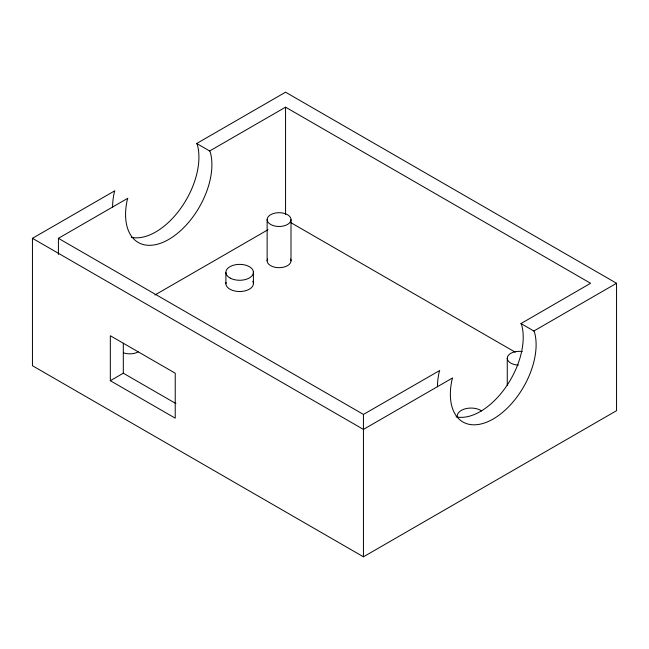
<?xml version="1.0" encoding="UTF-8"?>
<svg xmlns="http://www.w3.org/2000/svg" width="649" height="649" viewBox="0 0 649 649"><rect width="100%" height="100%" fill="white"/><g stroke="black" fill="none" stroke-linecap="round" stroke-linejoin="round"><path stroke-width="0.97" d="M456.069 416.836A60.633 35.005 -60 0 0 505.092 388.151A60.633 35.005 -60 0 0 521.755 325.295L520.977 323.567L590.59 283.28L285.56 107.174L209.676 150.982L196.696 143.494L285.56 92.19L616.55 283.28L616.55 410.679L363.44 556.81L32.45 365.72L32.45 238.321L114.824 190.765L114.07 193.288A61.038 35.241 -60 0 0 112.602 207.031M58.41 254.522L58.41 238.321L127.804 198.253L127.05 200.776A61.038 35.241 -60 0 0 168.74 239.44A61.038 35.241 -60 0 0 210.43 152.645L209.676 150.982M154.884 295.027L268.021 229.714M110.33 380.703L175.23 418.175L175.23 373.207L110.33 335.744L110.33 380.703L123.31 373.207L175.928 403.589M520.977 323.567L533.867 331.014L616.55 283.28M58.41 238.321L363.44 414.427L439.714 370.49L438.927 373.11A60.633 35.005 -60 0 0 437.467 386.772M290.817 222.623L515.209 352.172M32.45 238.321L363.44 429.411L452.613 377.929L451.826 380.557A60.633 35.005 -60 0 0 493.24 418.97A60.633 35.005 -60 0 0 534.654 332.742L533.867 331.014M196.696 143.494L197.45 145.149A61.038 35.241 -60 0 1 180.673 208.426A61.038 35.241 -60 0 1 131.325 237.299M507.267 358.224L507.267 385.368M363.44 414.427L363.44 556.81M291.003 219.581A11.933 6.888 0 0 1 273.107 225.552A11.933 6.888 0 0 1 273.107 213.618A11.933 6.888 0 0 1 291.003 219.581L291.003 260.801M285.56 107.174L285.56 214.519M267.137 219.581L267.137 260.801M253.41 272.077L253.41 283.321M225.893 272.564L225.893 283.808M123.31 343.232L123.31 373.207M138.237 351.855A11.933 6.888 0 0 1 123.837 352.951M290.598 259.016A11.933 6.888 0 0 1 279.07 267.688A11.933 6.888 0 0 1 267.542 259.016M518.421 365.095A11.933 6.888 0 0 1 507.429 357.104A11.933 6.888 0 0 1 522.291 351.571M252.834 281.268A13.767 7.95 0 0 1 240.674 291.49A13.767 7.95 0 0 1 226.022 282.42M457.456 417.315A13.767 7.95 0 0 1 465.333 408.773A13.767 7.95 0 0 1 481.663 410.955M230.217 278.113A13.767 7.95 0 0 0 253.053 274.138A13.767 7.95 0 0 0 235.684 264.711A13.767 7.95 0 0 0 230.217 278.113"/></g></svg>
